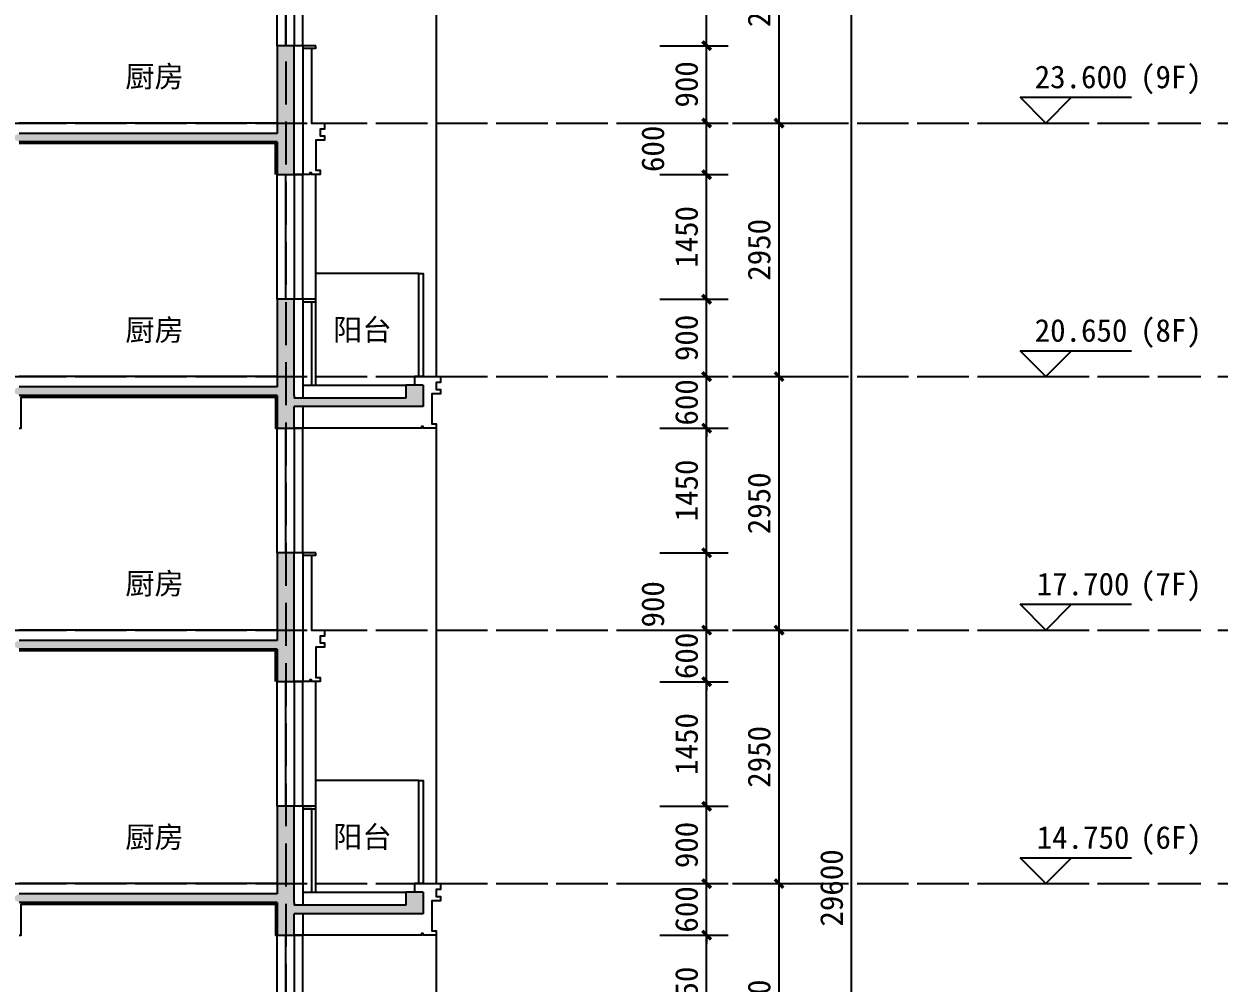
# Model space of a CAD drawing. Extents: x 646072 to 1012572, y -46617 to 16093.
# Drawn here: x 970542 to 984451, y -16359 to -5198 of the extents above; entities that cross this region are included whole.
import ezdxf
from ezdxf.enums import TextEntityAlignment as Align

# ---------------------------------------------------------------- set-up
doc = ezdxf.new("R2010")
doc.units = 0
doc.header["$LTSCALE"] = 1000
doc.header["$MEASUREMENT"] = 0
for name, pattern in [('3#楼-HZS$0$3#楼-HZS$0$__DASH', [0.35, 0.25, -0.1]), ('3#楼-HZS$0$DOTE', [2.42, 2, -0.2, 0.02, -0.2]), ('DASH', [0.35, 0.25, -0.1])]:
    doc.linetypes.add(name, pattern=pattern)
doc.layers.get('Defpoints').update_dxf_attribs({"color": 4, "linetype": 'DASH'})
for name, color, linetype in [('3#楼-HZS$0$3#楼-HZS$0$DIM_ELEV', 3, 'Continuous'), ('3#楼-HZS$0$3#楼-HZS$0$DOTE', 1, '3#楼-HZS$0$DOTE'), ('3#楼-HZS$0$3#楼-HZS$0$PUB_DIM', 3, 'Continuous'), ('3#楼-HZS$0$3#楼-HZS$0$PUB_HATCH', 8, 'Continuous'), ('3#楼-HZS$0$3#楼-HZS$0$PUB_TEXT', 7, 'Continuous'), ('3#楼-HZS$0$3#楼-HZS$0$SURFACE', 6, 'Continuous'), ('3#楼-HZS$0$3#楼-HZS$0$WALL', 9, 'Continuous'), ('3#楼-HZS$0$3#楼-HZS$0$WINDOW', 4, 'Continuous'), ('3#楼-HZS$0$3#楼-HZS$0$新块$0$FF-TEXT', 50, 'Continuous')]:
    doc.layers.add(name, color=color, linetype=linetype)
doc.styles.add('3#楼-HZS$0$3#楼-HZS$0$_TCH_DIM', font='')
doc.styles.add('3#楼-HZS$0$3#楼-HZS$0$_TCH_DIM_T3', font='')
doc.styles.add('3#楼-HZS$0$3#楼-HZS$0$新块$0$DIA', font='')
doc.styles.get('3#楼-HZS$0$3#楼-HZS$0$_TCH_DIM').set_extended_font_data('SimSun')
doc.styles.get('3#楼-HZS$0$3#楼-HZS$0$_TCH_DIM_T3').set_extended_font_data('SimSun')
doc.styles.get('3#楼-HZS$0$3#楼-HZS$0$新块$0$DIA').set_extended_font_data('SimSun')
doc.dimstyles.new('3#楼-HZS$0$3#楼-HZS$0$_TCH_ARCH&&100', dxfattribs={"dimtxt": 264.345992, "dimasz": 100, "dimexe": 250, "dimexo": 300, "dimgap": 100, "dimtad": 1, "dimdec": 0, "dimzin": 0, "dimdsep": 46, "dimtxsty": '3#楼-HZS$0$3#楼-HZS$0$_TCH_DIM_T3', "dimblk": '3#楼-HZS$0$3#楼-HZS$0$_ArchTick', "dimcen": 0.09, "dimclrt": 7, "dimazin": 2, "dimtfac": 1, "dimtdec": 0, "dimtix": 1, "dimtmove": 2, "dimatfit": 3, "dimfxl": 100, "dimtolj": 1, "dimtzin": 0, "dimarcsym": 0})

# ---------------------------------------------------------------- blocks, each defined once
blk = doc.blocks.new('3#楼-HZS$0$3#楼-HZS$0$$WINLIB2D$00000001')
at = {"color": 0}
for points in [[(-0.5, 0.5), (-0.5, -0.5)], [(-0.5, 0.5), (0.5, 0.5)], [(0.5, -0.5), (0.5, 0.5)], [(0.5, 0.1667), (-0.5, 0.1667)], [(0.5, -0.1667), (-0.5, -0.1667)], [(-0.5, -0.5), (0.5, -0.5)]]:
    blk.add_lwpolyline(points, dxfattribs=at)
blk = doc.blocks.new('3#楼-HZS$0$3#楼-HZS$0$_ArchTick')
at = {"color": 0, "linetype": 'ByBlock', "const_width": 0.4}
blk.add_lwpolyline([(-0.5, -0.5), (0.5, 0.5)], dxfattribs=at)
blk = doc.blocks.new('*D547')
at = {"layer": '3#楼-HZS$0$3#楼-HZS$0$PUB_DIM', "color": 0, "lineweight": -2, "transparency": 16777216}
for p, q in [((978787, -3402), (979580, -3402)), ((979330, -6352), (979330, -3402)), ((978787, -6352), (979580, -6352))]:
    blk.add_line(p, q, dxfattribs=at)
at = {"layer": 'Defpoints', "color": 0, "transparency": 16777216}
for p in [(978487, -3402), (979330, -3402), (978487, -6352)]:
    blk.add_point(p, dxfattribs=at)
at = {"layer": '3#楼-HZS$0$3#楼-HZS$0$PUB_DIM', "color": 0, "lineweight": -2, "transparency": 16777216, "xscale": 100, "yscale": 100, "zscale": 100}
for p, rotation in [((979330, -3402), 90), ((979330, -6352), 270)]:
    blk.add_blockref('3#楼-HZS$0$3#楼-HZS$0$_ArchTick', p, dxfattribs=dict(at, rotation=rotation))
at = {"layer": '3#楼-HZS$0$3#楼-HZS$0$PUB_DIM', "color": 7, "transparency": 16777216, "insert": (979098, -4877), "char_height": 264.3, "attachment_point": 5, "rotation": 90, "style": '3#楼-HZS$0$3#楼-HZS$0$_TCH_DIM_T3'}
blk.add_mtext('\\A1;2950', dxfattribs=at)
blk = doc.blocks.new('*D548')
at = {"layer": '3#楼-HZS$0$3#楼-HZS$0$PUB_DIM', "color": 0, "lineweight": -2, "transparency": 16777216}
for p, q in [((978787, -6352), (979580, -6352)), ((979330, -9302), (979330, -6352)), ((978787, -9302), (979580, -9302))]:
    blk.add_line(p, q, dxfattribs=at)
at = {"layer": 'Defpoints', "color": 0, "transparency": 16777216}
for p in [(978487, -6352), (979330, -6352), (978487, -9302)]:
    blk.add_point(p, dxfattribs=at)
at = {"layer": '3#楼-HZS$0$3#楼-HZS$0$PUB_DIM', "color": 0, "lineweight": -2, "transparency": 16777216, "xscale": 100, "yscale": 100, "zscale": 100}
for p, rotation in [((979330, -6352), 90), ((979330, -9302), 270)]:
    blk.add_blockref('3#楼-HZS$0$3#楼-HZS$0$_ArchTick', p, dxfattribs=dict(at, rotation=rotation))
at = {"layer": '3#楼-HZS$0$3#楼-HZS$0$PUB_DIM', "color": 7, "transparency": 16777216, "insert": (979098, -7827), "char_height": 264.3, "attachment_point": 5, "rotation": 90, "style": '3#楼-HZS$0$3#楼-HZS$0$_TCH_DIM_T3'}
blk.add_mtext('\\A1;2950', dxfattribs=at)
blk = doc.blocks.new('*D549')
at = {"layer": '3#楼-HZS$0$3#楼-HZS$0$PUB_DIM', "color": 0, "lineweight": -2, "transparency": 16777216}
for p, q in [((978787, -9302), (979580, -9302)), ((979330, -12252), (979330, -9302)), ((978787, -12252), (979580, -12252))]:
    blk.add_line(p, q, dxfattribs=at)
at = {"layer": 'Defpoints', "color": 0, "transparency": 16777216}
for p in [(978487, -9302), (979330, -9302), (978487, -12252)]:
    blk.add_point(p, dxfattribs=at)
at = {"layer": '3#楼-HZS$0$3#楼-HZS$0$PUB_DIM', "color": 0, "lineweight": -2, "transparency": 16777216, "xscale": 100, "yscale": 100, "zscale": 100}
for p, rotation in [((979330, -9302), 90), ((979330, -12252), 270)]:
    blk.add_blockref('3#楼-HZS$0$3#楼-HZS$0$_ArchTick', p, dxfattribs=dict(at, rotation=rotation))
at = {"layer": '3#楼-HZS$0$3#楼-HZS$0$PUB_DIM', "color": 7, "transparency": 16777216, "insert": (979098, -10777), "char_height": 264.3, "attachment_point": 5, "rotation": 90, "style": '3#楼-HZS$0$3#楼-HZS$0$_TCH_DIM_T3'}
blk.add_mtext('\\A1;2950', dxfattribs=at)
blk = doc.blocks.new('*D550')
at = {"layer": '3#楼-HZS$0$3#楼-HZS$0$PUB_DIM', "color": 0, "lineweight": -2, "transparency": 16777216}
for p, q in [((978787, -12252), (979580, -12252)), ((979330, -15202), (979330, -12252)), ((978787, -15202), (979580, -15202))]:
    blk.add_line(p, q, dxfattribs=at)
at = {"layer": 'Defpoints', "color": 0, "transparency": 16777216}
for p in [(978487, -12252), (979330, -12252), (978487, -15202)]:
    blk.add_point(p, dxfattribs=at)
at = {"layer": '3#楼-HZS$0$3#楼-HZS$0$PUB_DIM', "color": 0, "lineweight": -2, "transparency": 16777216, "xscale": 100, "yscale": 100, "zscale": 100}
for p, rotation in [((979330, -12252), 90), ((979330, -15202), 270)]:
    blk.add_blockref('3#楼-HZS$0$3#楼-HZS$0$_ArchTick', p, dxfattribs=dict(at, rotation=rotation))
at = {"layer": '3#楼-HZS$0$3#楼-HZS$0$PUB_DIM', "color": 7, "transparency": 16777216, "insert": (979098, -13727), "char_height": 264.3, "attachment_point": 5, "rotation": 90, "style": '3#楼-HZS$0$3#楼-HZS$0$_TCH_DIM_T3'}
blk.add_mtext('\\A1;2950', dxfattribs=at)
blk = doc.blocks.new('*D551')
at = {"layer": '3#楼-HZS$0$3#楼-HZS$0$PUB_DIM', "color": 0, "lineweight": -2, "transparency": 16777216}
for p, q in [((978787, -15202), (979580, -15202)), ((979330, -18152), (979330, -15202)), ((978787, -18152), (979580, -18152))]:
    blk.add_line(p, q, dxfattribs=at)
at = {"layer": 'Defpoints', "color": 0, "transparency": 16777216}
for p in [(978487, -15202), (979330, -15202), (978487, -18152)]:
    blk.add_point(p, dxfattribs=at)
at = {"layer": '3#楼-HZS$0$3#楼-HZS$0$PUB_DIM', "color": 0, "lineweight": -2, "transparency": 16777216, "xscale": 100, "yscale": 100, "zscale": 100}
for p, rotation in [((979330, -15202), 90), ((979330, -18152), 270)]:
    blk.add_blockref('3#楼-HZS$0$3#楼-HZS$0$_ArchTick', p, dxfattribs=dict(at, rotation=rotation))
at = {"layer": '3#楼-HZS$0$3#楼-HZS$0$PUB_DIM', "color": 7, "transparency": 16777216, "insert": (979098, -16677), "char_height": 264.3, "attachment_point": 5, "rotation": 90, "style": '3#楼-HZS$0$3#楼-HZS$0$_TCH_DIM_T3'}
blk.add_mtext('\\A1;2950', dxfattribs=at)
blk = doc.blocks.new('*D559')
at = {"layer": '3#楼-HZS$0$3#楼-HZS$0$PUB_DIM', "color": 0, "lineweight": -2, "transparency": 16777216}
for p, q in [((979630, -452), (980424, -452)), ((980174, -30052), (980174, -452)), ((979630, -30052), (980424, -30052))]:
    blk.add_line(p, q, dxfattribs=at)
at = {"layer": 'Defpoints', "color": 0, "transparency": 16777216}
for p in [(979330, -452), (980174, -452), (979330, -30052)]:
    blk.add_point(p, dxfattribs=at)
at = {"layer": '3#楼-HZS$0$3#楼-HZS$0$PUB_DIM', "color": 0, "lineweight": -2, "transparency": 16777216, "xscale": 100, "yscale": 100, "zscale": 100}
for p, rotation in [((980174, -452), 90), ((980174, -30052), 270)]:
    blk.add_blockref('3#楼-HZS$0$3#楼-HZS$0$_ArchTick', p, dxfattribs=dict(at, rotation=rotation))
at = {"layer": '3#楼-HZS$0$3#楼-HZS$0$PUB_DIM', "color": 7, "transparency": 16777216, "insert": (979942, -15252), "char_height": 264.3, "attachment_point": 5, "rotation": 90, "style": '3#楼-HZS$0$3#楼-HZS$0$_TCH_DIM_T3'}
blk.add_mtext('\\A1;29600', dxfattribs=at)
blk = doc.blocks.new('*D565')
at = {"layer": '3#楼-HZS$0$3#楼-HZS$0$PUB_DIM', "color": 0, "lineweight": -2, "transparency": 16777216}
for p, q in [((977943, -4002), (978737, -4002)), ((978487, -5452), (978487, -4002)), ((977943, -5452), (978737, -5452))]:
    blk.add_line(p, q, dxfattribs=at)
at = {"layer": 'Defpoints', "color": 0, "transparency": 16777216}
for p in [(977643, -4002), (978487, -4002), (977643, -5452)]:
    blk.add_point(p, dxfattribs=at)
at = {"layer": '3#楼-HZS$0$3#楼-HZS$0$PUB_DIM', "color": 0, "lineweight": -2, "transparency": 16777216, "xscale": 100, "yscale": 100, "zscale": 100}
for p, rotation in [((978487, -4002), 90), ((978487, -5452), 270)]:
    blk.add_blockref('3#楼-HZS$0$3#楼-HZS$0$_ArchTick', p, dxfattribs=dict(at, rotation=rotation))
at = {"layer": '3#楼-HZS$0$3#楼-HZS$0$PUB_DIM', "color": 7, "transparency": 16777216, "insert": (978254, -4727), "char_height": 264.3, "attachment_point": 5, "rotation": 90, "style": '3#楼-HZS$0$3#楼-HZS$0$_TCH_DIM_T3'}
blk.add_mtext('\\A1;1450', dxfattribs=at)
blk = doc.blocks.new('*D566')
at = {"layer": '3#楼-HZS$0$3#楼-HZS$0$PUB_DIM', "color": 0, "lineweight": -2, "transparency": 16777216}
for p, q in [((977943, -5452), (978737, -5452)), ((978487, -6352), (978487, -5452)), ((977943, -6352), (978737, -6352))]:
    blk.add_line(p, q, dxfattribs=at)
at = {"layer": 'Defpoints', "color": 0, "transparency": 16777216}
for p in [(977643, -5452), (978487, -5452), (977643, -6352)]:
    blk.add_point(p, dxfattribs=at)
at = {"layer": '3#楼-HZS$0$3#楼-HZS$0$PUB_DIM', "color": 0, "lineweight": -2, "transparency": 16777216, "xscale": 100, "yscale": 100, "zscale": 100}
for p, rotation in [((978487, -5452), 90), ((978487, -6352), 270)]:
    blk.add_blockref('3#楼-HZS$0$3#楼-HZS$0$_ArchTick', p, dxfattribs=dict(at, rotation=rotation))
at = {"layer": '3#楼-HZS$0$3#楼-HZS$0$PUB_DIM', "color": 7, "transparency": 16777216, "insert": (978254, -5902), "char_height": 264.3, "attachment_point": 5, "rotation": 90, "style": '3#楼-HZS$0$3#楼-HZS$0$_TCH_DIM_T3'}
blk.add_mtext('\\A1;900', dxfattribs=at)
blk = doc.blocks.new('*D576')
at = {"layer": '3#楼-HZS$0$3#楼-HZS$0$PUB_DIM', "color": 0, "lineweight": -2, "transparency": 16777216}
for p, q in [((977943, -6352), (978737, -6352)), ((978487, -6952), (978487, -6352)), ((977943, -6952), (978737, -6952))]:
    blk.add_line(p, q, dxfattribs=at)
at = {"layer": 'Defpoints', "color": 0, "transparency": 16777216}
for p in [(977643, -6352), (978487, -6352), (977643, -6952)]:
    blk.add_point(p, dxfattribs=at)
at = {"layer": '3#楼-HZS$0$3#楼-HZS$0$PUB_DIM', "color": 0, "lineweight": -2, "transparency": 16777216, "xscale": 100, "yscale": 100, "zscale": 100}
for p, rotation in [((978487, -6352), 90), ((978487, -6952), 270)]:
    blk.add_blockref('3#楼-HZS$0$3#楼-HZS$0$_ArchTick', p, dxfattribs=dict(at, rotation=rotation))
at = {"layer": '3#楼-HZS$0$3#楼-HZS$0$PUB_DIM', "color": 7, "transparency": 16777216, "insert": (977862, -6652), "char_height": 264.3, "attachment_point": 5, "rotation": 90, "style": '3#楼-HZS$0$3#楼-HZS$0$_TCH_DIM_T3'}
blk.add_mtext('\\A1;600', dxfattribs=at)
blk = doc.blocks.new('*D577')
at = {"layer": '3#楼-HZS$0$3#楼-HZS$0$PUB_DIM', "color": 0, "lineweight": -2, "transparency": 16777216}
for p, q in [((977943, -6952), (978737, -6952)), ((978487, -8402), (978487, -6952)), ((977943, -8402), (978737, -8402))]:
    blk.add_line(p, q, dxfattribs=at)
at = {"layer": 'Defpoints', "color": 0, "transparency": 16777216}
for p in [(977643, -6952), (978487, -6952), (977643, -8402)]:
    blk.add_point(p, dxfattribs=at)
at = {"layer": '3#楼-HZS$0$3#楼-HZS$0$PUB_DIM', "color": 0, "lineweight": -2, "transparency": 16777216, "xscale": 100, "yscale": 100, "zscale": 100}
for p, rotation in [((978487, -6952), 90), ((978487, -8402), 270)]:
    blk.add_blockref('3#楼-HZS$0$3#楼-HZS$0$_ArchTick', p, dxfattribs=dict(at, rotation=rotation))
at = {"layer": '3#楼-HZS$0$3#楼-HZS$0$PUB_DIM', "color": 7, "transparency": 16777216, "insert": (978254, -7677), "char_height": 264.3, "attachment_point": 5, "rotation": 90, "style": '3#楼-HZS$0$3#楼-HZS$0$_TCH_DIM_T3'}
blk.add_mtext('\\A1;1450', dxfattribs=at)
blk = doc.blocks.new('*D578')
at = {"layer": '3#楼-HZS$0$3#楼-HZS$0$PUB_DIM', "color": 0, "lineweight": -2, "transparency": 16777216}
for p, q in [((977943, -8402), (978737, -8402)), ((978487, -9302), (978487, -8402)), ((977943, -9302), (978737, -9302))]:
    blk.add_line(p, q, dxfattribs=at)
at = {"layer": 'Defpoints', "color": 0, "transparency": 16777216}
for p in [(977643, -8402), (978487, -8402), (977643, -9302)]:
    blk.add_point(p, dxfattribs=at)
at = {"layer": '3#楼-HZS$0$3#楼-HZS$0$PUB_DIM', "color": 0, "lineweight": -2, "transparency": 16777216, "xscale": 100, "yscale": 100, "zscale": 100}
for p, rotation in [((978487, -8402), 90), ((978487, -9302), 270)]:
    blk.add_blockref('3#楼-HZS$0$3#楼-HZS$0$_ArchTick', p, dxfattribs=dict(at, rotation=rotation))
at = {"layer": '3#楼-HZS$0$3#楼-HZS$0$PUB_DIM', "color": 7, "transparency": 16777216, "insert": (978254, -8852), "char_height": 264.3, "attachment_point": 5, "rotation": 90, "style": '3#楼-HZS$0$3#楼-HZS$0$_TCH_DIM_T3'}
blk.add_mtext('\\A1;900', dxfattribs=at)
blk = doc.blocks.new('*D579')
at = {"layer": '3#楼-HZS$0$3#楼-HZS$0$PUB_DIM', "color": 0, "lineweight": -2, "transparency": 16777216}
for p, q in [((977943, -9302), (978737, -9302)), ((978487, -9302), (978487, -9202)), ((978487, -9902), (978487, -9302)), ((977943, -9902), (978737, -9902)), ((978487, -9902), (978487, -10002))]:
    blk.add_line(p, q, dxfattribs=at)
at = {"layer": 'Defpoints', "color": 0, "transparency": 16777216}
for p in [(977643, -9302), (978487, -9302), (977643, -9902)]:
    blk.add_point(p, dxfattribs=at)
at = {"layer": '3#楼-HZS$0$3#楼-HZS$0$PUB_DIM', "color": 0, "lineweight": -2, "transparency": 16777216, "xscale": 100, "yscale": 100, "zscale": 100}
for p, rotation in [((978487, -9302), 270), ((978487, -9902), 90)]:
    blk.add_blockref('3#楼-HZS$0$3#楼-HZS$0$_ArchTick', p, dxfattribs=dict(at, rotation=rotation))
at = {"layer": '3#楼-HZS$0$3#楼-HZS$0$PUB_DIM', "color": 7, "transparency": 16777216, "insert": (978254, -9602), "char_height": 264.3, "attachment_point": 5, "rotation": 90, "style": '3#楼-HZS$0$3#楼-HZS$0$_TCH_DIM_T3'}
blk.add_mtext('\\A1;600', dxfattribs=at)
blk = doc.blocks.new('*D580')
at = {"layer": '3#楼-HZS$0$3#楼-HZS$0$PUB_DIM', "color": 0, "lineweight": -2, "transparency": 16777216}
for p, q in [((977943, -9902), (978737, -9902)), ((978487, -11352), (978487, -9902)), ((977943, -11352), (978737, -11352))]:
    blk.add_line(p, q, dxfattribs=at)
at = {"layer": 'Defpoints', "color": 0, "transparency": 16777216}
for p in [(977643, -9902), (978487, -9902), (977643, -11352)]:
    blk.add_point(p, dxfattribs=at)
at = {"layer": '3#楼-HZS$0$3#楼-HZS$0$PUB_DIM', "color": 0, "lineweight": -2, "transparency": 16777216, "xscale": 100, "yscale": 100, "zscale": 100}
for p, rotation in [((978487, -9902), 90), ((978487, -11352), 270)]:
    blk.add_blockref('3#楼-HZS$0$3#楼-HZS$0$_ArchTick', p, dxfattribs=dict(at, rotation=rotation))
at = {"layer": '3#楼-HZS$0$3#楼-HZS$0$PUB_DIM', "color": 7, "transparency": 16777216, "insert": (978254, -10627), "char_height": 264.3, "attachment_point": 5, "rotation": 90, "style": '3#楼-HZS$0$3#楼-HZS$0$_TCH_DIM_T3'}
blk.add_mtext('\\A1;1450', dxfattribs=at)
blk = doc.blocks.new('*D581')
at = {"layer": '3#楼-HZS$0$3#楼-HZS$0$PUB_DIM', "color": 0, "lineweight": -2, "transparency": 16777216}
for p, q in [((977943, -11352), (978737, -11352)), ((978487, -12252), (978487, -11352)), ((977943, -12252), (978737, -12252))]:
    blk.add_line(p, q, dxfattribs=at)
at = {"layer": 'Defpoints', "color": 0, "transparency": 16777216}
for p in [(977643, -11352), (978487, -11352), (977643, -12252)]:
    blk.add_point(p, dxfattribs=at)
at = {"layer": '3#楼-HZS$0$3#楼-HZS$0$PUB_DIM', "color": 0, "lineweight": -2, "transparency": 16777216, "xscale": 100, "yscale": 100, "zscale": 100}
for p, rotation in [((978487, -11352), 90), ((978487, -12252), 270)]:
    blk.add_blockref('3#楼-HZS$0$3#楼-HZS$0$_ArchTick', p, dxfattribs=dict(at, rotation=rotation))
at = {"layer": '3#楼-HZS$0$3#楼-HZS$0$PUB_DIM', "color": 7, "transparency": 16777216, "insert": (977862, -11952), "char_height": 264.3, "attachment_point": 5, "rotation": 90, "style": '3#楼-HZS$0$3#楼-HZS$0$_TCH_DIM_T3'}
blk.add_mtext('\\A1;900', dxfattribs=at)
blk = doc.blocks.new('*D582')
at = {"layer": '3#楼-HZS$0$3#楼-HZS$0$PUB_DIM', "color": 0, "lineweight": -2, "transparency": 16777216}
for p, q in [((978487, -12252), (978487, -12152)), ((977943, -12252), (978737, -12252)), ((978487, -12852), (978487, -12252)), ((977943, -12852), (978737, -12852)), ((978487, -12852), (978487, -12952))]:
    blk.add_line(p, q, dxfattribs=at)
at = {"layer": 'Defpoints', "color": 0, "transparency": 16777216}
for p in [(977643, -12252), (978487, -12252), (977643, -12852)]:
    blk.add_point(p, dxfattribs=at)
at = {"layer": '3#楼-HZS$0$3#楼-HZS$0$PUB_DIM', "color": 0, "lineweight": -2, "transparency": 16777216, "xscale": 100, "yscale": 100, "zscale": 100}
for p, rotation in [((978487, -12252), 270), ((978487, -12852), 90)]:
    blk.add_blockref('3#楼-HZS$0$3#楼-HZS$0$_ArchTick', p, dxfattribs=dict(at, rotation=rotation))
at = {"layer": '3#楼-HZS$0$3#楼-HZS$0$PUB_DIM', "color": 7, "transparency": 16777216, "insert": (978254, -12552), "char_height": 264.3, "attachment_point": 5, "rotation": 90, "style": '3#楼-HZS$0$3#楼-HZS$0$_TCH_DIM_T3'}
blk.add_mtext('\\A1;600', dxfattribs=at)
blk = doc.blocks.new('*D583')
at = {"layer": '3#楼-HZS$0$3#楼-HZS$0$PUB_DIM', "color": 0, "lineweight": -2, "transparency": 16777216}
for p, q in [((977943, -12852), (978737, -12852)), ((978487, -14302), (978487, -12852)), ((977943, -14302), (978737, -14302))]:
    blk.add_line(p, q, dxfattribs=at)
at = {"layer": 'Defpoints', "color": 0, "transparency": 16777216}
for p in [(977643, -12852), (978487, -12852), (977643, -14302)]:
    blk.add_point(p, dxfattribs=at)
at = {"layer": '3#楼-HZS$0$3#楼-HZS$0$PUB_DIM', "color": 0, "lineweight": -2, "transparency": 16777216, "xscale": 100, "yscale": 100, "zscale": 100}
for p, rotation in [((978487, -12852), 90), ((978487, -14302), 270)]:
    blk.add_blockref('3#楼-HZS$0$3#楼-HZS$0$_ArchTick', p, dxfattribs=dict(at, rotation=rotation))
at = {"layer": '3#楼-HZS$0$3#楼-HZS$0$PUB_DIM', "color": 7, "transparency": 16777216, "insert": (978254, -13577), "char_height": 264.3, "attachment_point": 5, "rotation": 90, "style": '3#楼-HZS$0$3#楼-HZS$0$_TCH_DIM_T3'}
blk.add_mtext('\\A1;1450', dxfattribs=at)
blk = doc.blocks.new('*D584')
at = {"layer": '3#楼-HZS$0$3#楼-HZS$0$PUB_DIM', "color": 0, "lineweight": -2, "transparency": 16777216}
for p, q in [((977943, -14302), (978737, -14302)), ((978487, -15202), (978487, -14302)), ((977943, -15202), (978737, -15202))]:
    blk.add_line(p, q, dxfattribs=at)
at = {"layer": 'Defpoints', "color": 0, "transparency": 16777216}
for p in [(977643, -14302), (978487, -14302), (977643, -15202)]:
    blk.add_point(p, dxfattribs=at)
at = {"layer": '3#楼-HZS$0$3#楼-HZS$0$PUB_DIM', "color": 0, "lineweight": -2, "transparency": 16777216, "xscale": 100, "yscale": 100, "zscale": 100}
for p, rotation in [((978487, -14302), 90), ((978487, -15202), 270)]:
    blk.add_blockref('3#楼-HZS$0$3#楼-HZS$0$_ArchTick', p, dxfattribs=dict(at, rotation=rotation))
at = {"layer": '3#楼-HZS$0$3#楼-HZS$0$PUB_DIM', "color": 7, "transparency": 16777216, "insert": (978254, -14752), "char_height": 264.3, "attachment_point": 5, "rotation": 90, "style": '3#楼-HZS$0$3#楼-HZS$0$_TCH_DIM_T3'}
blk.add_mtext('\\A1;900', dxfattribs=at)
blk = doc.blocks.new('*D567')
at = {"layer": '3#楼-HZS$0$3#楼-HZS$0$PUB_DIM', "color": 0, "lineweight": -2, "transparency": 16777216}
for p, q in [((978487, -15202), (978487, -15102)), ((977943, -15202), (978737, -15202)), ((978487, -15802), (978487, -15202)), ((977943, -15802), (978737, -15802)), ((978487, -15802), (978487, -15902))]:
    blk.add_line(p, q, dxfattribs=at)
at = {"layer": 'Defpoints', "color": 0, "transparency": 16777216}
for p in [(977643, -15202), (978487, -15202), (977643, -15802)]:
    blk.add_point(p, dxfattribs=at)
at = {"layer": '3#楼-HZS$0$3#楼-HZS$0$PUB_DIM', "color": 0, "lineweight": -2, "transparency": 16777216, "xscale": 100, "yscale": 100, "zscale": 100}
for p, rotation in [((978487, -15202), 270), ((978487, -15802), 90)]:
    blk.add_blockref('3#楼-HZS$0$3#楼-HZS$0$_ArchTick', p, dxfattribs=dict(at, rotation=rotation))
at = {"layer": '3#楼-HZS$0$3#楼-HZS$0$PUB_DIM', "color": 7, "transparency": 16777216, "insert": (978254, -15502), "char_height": 264.3, "attachment_point": 5, "rotation": 90, "style": '3#楼-HZS$0$3#楼-HZS$0$_TCH_DIM_T3'}
blk.add_mtext('\\A1;600', dxfattribs=at)
blk = doc.blocks.new('*D568')
at = {"layer": '3#楼-HZS$0$3#楼-HZS$0$PUB_DIM', "color": 0, "lineweight": -2, "transparency": 16777216}
for p, q in [((977943, -15802), (978737, -15802)), ((978487, -17252), (978487, -15802)), ((977943, -17252), (978737, -17252))]:
    blk.add_line(p, q, dxfattribs=at)
at = {"layer": 'Defpoints', "color": 0, "transparency": 16777216}
for p in [(977643, -15802), (978487, -15802), (977643, -17252)]:
    blk.add_point(p, dxfattribs=at)
at = {"layer": '3#楼-HZS$0$3#楼-HZS$0$PUB_DIM', "color": 0, "lineweight": -2, "transparency": 16777216, "xscale": 100, "yscale": 100, "zscale": 100}
for p, rotation in [((978487, -15802), 90), ((978487, -17252), 270)]:
    blk.add_blockref('3#楼-HZS$0$3#楼-HZS$0$_ArchTick', p, dxfattribs=dict(at, rotation=rotation))
at = {"layer": '3#楼-HZS$0$3#楼-HZS$0$PUB_DIM', "color": 7, "transparency": 16777216, "insert": (978254, -16527), "char_height": 264.3, "attachment_point": 5, "rotation": 90, "style": '3#楼-HZS$0$3#楼-HZS$0$_TCH_DIM_T3'}
blk.add_mtext('\\A1;1450', dxfattribs=at)

msp = doc.modelspace()

# ---------------------------------------------------------------- hatches: boundary and pattern name
at = {"layer": '3#楼-HZS$0$3#楼-HZS$0$PUB_HATCH'}
for points in [[(973687.9, -6471.8), (973687.9, -5451.8), (973487.9, -5451.8), (973487.9, -6471.8), (973554.6, -6505.1)], [(973554.6, -6505.1), (973487.9, -6471.8), (970487.9, -6471.8), (970387.9, -6521.8), (970487.9, -6571.8), (973487.9, -6571.8)], [(973487.9, -6571.8), (973487.9, -6951.8), (973687.9, -6951.8), (973687.9, -6471.8), (973554.6, -6505.1)], [(973687.9, -9521.8), (973687.9, -8401.8), (973487.9, -8401.8), (973487.9, -9421.8), (973554.6, -9488.5)], [(973554.6, -9488.5), (973487.9, -9421.8), (970487.9, -9421.8), (970387.9, -9471.8), (970487.9, -9521.8), (973487.9, -9521.8)], [(974987.9, -9401.8), (974987.9, -9551.8), (975187.9, -9651.8), (975187.9, -9401.8)], [(973554.6, -9488.5), (973487.9, -9521.8), (973487.9, -9551.8), (973621.3, -9585.1), (973687.9, -9551.8), (973687.9, -9521.8)], [(973487.9, -9551.8), (973487.9, -9901.8), (973687.9, -9901.8), (973687.9, -9651.8), (973621.3, -9585.1)], [(975187.9, -9651.8), (974987.9, -9551.8), (973687.9, -9551.8), (973621.3, -9585.1), (973687.9, -9651.8)], [(973687.9, -12371.8), (973687.9, -11351.8), (973487.9, -11351.8), (973487.9, -12371.8), (973554.6, -12405.1)], [(973554.6, -12405.1), (973487.9, -12371.8), (970487.9, -12371.8), (970387.9, -12421.8), (970487.9, -12471.8), (973487.9, -12471.8)], [(973487.9, -12471.8), (973487.9, -12851.8), (973687.9, -12851.8), (973687.9, -12371.8), (973554.6, -12405.1)], [(973687.9, -15421.8), (973687.9, -14301.8), (973487.9, -14301.8), (973487.9, -15321.8), (973554.6, -15388.5)], [(973554.6, -15388.5), (973487.9, -15321.8), (970487.9, -15321.8), (970387.9, -15371.8), (970487.9, -15421.8), (973487.9, -15421.8)], [(973554.6, -15388.5), (973487.9, -15421.8), (973487.9, -15451.8), (973621.3, -15485.1), (973687.9, -15451.8), (973687.9, -15421.8)], [(974987.9, -15301.8), (974987.9, -15451.8), (975187.9, -15551.8), (975187.9, -15301.8)], [(973487.9, -15451.8), (973487.9, -15801.8), (973687.9, -15801.8), (973687.9, -15551.8), (973621.3, -15485.1)], [(975187.9, -15551.8), (974987.9, -15451.8), (973687.9, -15451.8), (973621.3, -15485.1), (973687.9, -15551.8)]]:
    msp.add_hatch(color=256, dxfattribs=at).paths.add_polyline_path(points)

# ---------------------------------------------------------------- linework, layer by layer
at = {"color": 251}
for points in [[(975337.9, -4001.8), (975337.9, -9301.8)], [(975337.9, -9901.8), (975337.9, -15201.8)], [(975337.9, -15801.8), (975337.9, -21101.8)]]:
    msp.add_lwpolyline(points, dxfattribs=at)
at = {"color": 2}
for points in [[(973937.9, -5451.8), (973787.9, -5451.8), (973787.9, -5481.8), (973937.9, -5481.8), (973937.9, -5451.8)], [(973887.9, -5481.8), (973887.9, -6351.8), (974037.9, -6351.8), (974037.9, -6421.8), (973987.9, -6421.8), (973987.9, -6501.8), (974037.9, -6501.8), (974037.9, -6551.8), (973937.9, -6551.8), (973937.9, -6901.8), (973987.9, -6901.8), (973987.9, -6951.8), (973887.9, -6951.8), (973887.9, -6931.8), (973867.9, -6931.8), (973867.9, -6951.8), (973787.9, -6951.8)], [(973937.9, -8401.8), (973787.9, -8401.8), (973787.9, -8431.8), (973937.9, -8431.8), (973937.9, -8401.8)], [(973887.9, -8431.8), (973887.9, -9401.8)], [(975187.9, -9301.8), (975387.9, -9301.8), (975387.9, -9371.8), (975337.9, -9371.8), (975337.9, -9451.8), (975387.9, -9451.8), (975387.9, -9501.8), (975287.9, -9501.8), (975287.9, -9851.8), (975337.9, -9851.8), (975337.9, -9901.8), (975187.9, -9901.8), (975187.9, -9881.8), (975167.9, -9881.8), (975167.9, -9901.8), (973787.9, -9901.8)], [(975187.9, -9301.8), (975087.9, -9301.8), (975087.9, -9401.8)], [(973937.9, -11351.8), (973787.9, -11351.8), (973787.9, -11381.8), (973937.9, -11381.8), (973937.9, -11351.8)], [(973887.9, -11381.8), (973887.9, -12251.8), (974037.9, -12251.8), (974037.9, -12321.8), (973987.9, -12321.8), (973987.9, -12401.8), (974037.9, -12401.8), (974037.9, -12451.8), (973937.9, -12451.8), (973937.9, -12801.8), (973987.9, -12801.8), (973987.9, -12851.8), (973887.9, -12851.8), (973887.9, -12831.8), (973867.9, -12831.8), (973867.9, -12851.8), (973787.9, -12851.8)], [(973787.9, -14301.8), (973887.9, -14301.8)], [(973937.9, -14301.8), (973787.9, -14301.8), (973787.9, -14331.8), (973937.9, -14331.8), (973937.9, -14301.8)], [(973887.9, -14331.8), (973887.9, -15301.8)], [(975187.9, -15201.8), (975387.9, -15201.8), (975387.9, -15271.8), (975337.9, -15271.8), (975337.9, -15351.8), (975387.9, -15351.8), (975387.9, -15401.8), (975287.9, -15401.8), (975287.9, -15751.8), (975337.9, -15751.8), (975337.9, -15801.8), (975187.9, -15801.8), (975187.9, -15781.8), (975167.9, -15781.8), (975167.9, -15801.8), (973787.9, -15801.8)], [(975187.9, -15201.8), (975087.9, -15201.8), (975087.9, -15301.8)]]:
    msp.add_lwpolyline(points, dxfattribs=at)
at = {"color": 8}
for points in [[(973937.9, -9401.8), (973937.9, -6951.8)], [(973937.9, -15301.8), (973937.9, -12851.8)]]:
    msp.add_lwpolyline(points, dxfattribs=at)
at = {"layer": '3#楼-HZS$0$3#楼-HZS$0$DIM_ELEV'}
for p, q in [((982434.2, -6351.8), (982134.2, -6051.8)), ((982134.2, -6051.8), (983430.2, -6051.8)), ((982434.2, -6351.8), (982734.2, -6051.8)), ((981734.2, -6351.8), (982734.2, -6351.8)), ((982434.2, -9301.8), (982134.2, -9001.8)), ((982134.2, -9001.8), (983430.2, -9001.8)), ((982434.2, -9301.8), (982734.2, -9001.8)), ((981734.2, -9301.8), (982734.2, -9301.8)), ((982434.2, -12251.8), (982134.2, -11951.8)), ((982134.2, -11951.8), (983430.2, -11951.8)), ((982434.2, -12251.8), (982734.2, -11951.8)), ((981734.2, -12251.8), (982734.2, -12251.8)), ((982434.2, -15201.8), (982134.2, -14901.8)), ((982134.2, -14901.8), (983430.2, -14901.8)), ((982434.2, -15201.8), (982734.2, -14901.8)), ((981734.2, -15201.8), (982734.2, -15201.8))]:
    msp.add_line(p, q, dxfattribs=at)
at = {"layer": '3#楼-HZS$0$3#楼-HZS$0$DOTE', "linetype": '3#楼-HZS$0$3#楼-HZS$0$__DASH', "ltscale": 2}
for p, q in [((973588, -2135.1), (973588, -37248.6)), ((952237.2, -6351.8), (984722.8, -6351.8)), ((953037.2, -6351.8), (983922.8, -6351.8)), ((952237.2, -9301.8), (984722.8, -9301.8)), ((953037.2, -9301.8), (983922.8, -9301.8)), ((952237.2, -12251.8), (984722.8, -12251.8)), ((953037.2, -12251.8), (983922.8, -12251.8)), ((952237.2, -15201.8), (984722.8, -15201.8)), ((953037.2, -15201.8), (983922.8, -15201.8))]:
    msp.add_line(p, q, dxfattribs=at)
at = {"layer": '3#楼-HZS$0$3#楼-HZS$0$SURFACE'}
for p, q in [((973787.9, -5451.8), (973687.9, -5451.8)), ((973787.9, -5451.8), (973787.9, -6471.8)), ((973487.9, -6351.8), (970487.9, -6351.8)), ((973787.9, -6471.8), (973787.9, -6951.8)), ((973787.9, -6951.8), (973687.9, -6951.8)), ((973787.9, -8401.8), (973687.9, -8401.8)), ((973787.9, -8401.8), (973787.9, -9521.8)), ((973487.9, -9301.8), (970487.9, -9301.8)), ((973787.9, -9521.8), (973787.9, -9551.8)), ((973787.9, -9651.8), (973787.9, -9901.8)), ((973787.9, -9901.8), (973687.9, -9901.8)), ((973787.9, -11351.8), (973687.9, -11351.8)), ((973787.9, -11351.8), (973787.9, -12371.8)), ((973487.9, -12251.8), (970487.9, -12251.8)), ((973787.9, -12371.8), (973787.9, -12851.8)), ((973787.9, -12851.8), (973687.9, -12851.8)), ((973787.9, -14301.8), (973687.9, -14301.8)), ((973787.9, -14301.8), (973787.9, -15421.8)), ((973487.9, -15201.8), (970487.9, -15201.8)), ((973787.9, -15421.8), (973787.9, -15451.8)), ((973787.9, -15551.8), (973787.9, -15801.8)), ((973787.9, -15801.8), (973687.9, -15801.8))]:
    msp.add_line(p, q, dxfattribs=at)
for points in [[(973467.9, -6951.8), (973467.9, -6591.8), (970487.9, -6591.8)], [(973787.9, -9401.8), (974987.9, -9401.8)], [(970487.9, -9901.8), (970507.9, -9901.8), (970507.9, -9541.8), (973467.9, -9541.8), (973467.9, -9901.8), (973487.9, -9901.8)], [(973467.9, -12851.8), (973467.9, -12491.8), (970487.9, -12491.8)], [(973787.9, -15301.8), (974987.9, -15301.8)], [(970487.9, -15801.8), (970507.9, -15801.8), (970507.9, -15441.8), (973467.9, -15441.8), (973467.9, -15801.8), (973487.9, -15801.8)]]:
    msp.add_lwpolyline(points, dxfattribs=at)
at = {"layer": '3#楼-HZS$0$3#楼-HZS$0$WALL'}
for p, q in [((973687.9, -5451.8), (973487.9, -5451.8)), ((973487.9, -5451.8), (973487.9, -6471.8)), ((973687.9, -6471.8), (973687.9, -5451.8)), ((973487.9, -6471.8), (970487.9, -6471.8)), ((973687.9, -6951.8), (973687.9, -6471.8)), ((973487.9, -6571.8), (970487.9, -6571.8)), ((973487.9, -6571.8), (973487.9, -6951.8)), ((973487.9, -6951.8), (973687.9, -6951.8)), ((973687.9, -8401.8), (973487.9, -8401.8)), ((973487.9, -8401.8), (973487.9, -9421.8)), ((973687.9, -9521.8), (973687.9, -8401.8)), ((973487.9, -9421.8), (970487.9, -9421.8)), ((974987.9, -9401.8), (974987.9, -9551.8)), ((975187.9, -9401.8), (974987.9, -9401.8)), ((975187.9, -9401.8), (975187.9, -9651.8)), ((973487.9, -9521.8), (970487.9, -9521.8)), ((973487.9, -9521.8), (973487.9, -9551.8)), ((973487.9, -9551.8), (973487.9, -9901.8)), ((973687.9, -9521.8), (973687.9, -9551.8)), ((974987.9, -9551.8), (973687.9, -9551.8)), ((975187.9, -9651.8), (973687.9, -9651.8)), ((973687.9, -9901.8), (973687.9, -9651.8)), ((973487.9, -9901.8), (973687.9, -9901.8)), ((973687.9, -11351.8), (973487.9, -11351.8)), ((973487.9, -11351.8), (973487.9, -12371.8)), ((973687.9, -12371.8), (973687.9, -11351.8)), ((973487.9, -12371.8), (970487.9, -12371.8)), ((973687.9, -12851.8), (973687.9, -12371.8)), ((973487.9, -12471.8), (970487.9, -12471.8)), ((973487.9, -12471.8), (973487.9, -12851.8)), ((973487.9, -12851.8), (973687.9, -12851.8)), ((973687.9, -14301.8), (973487.9, -14301.8)), ((973487.9, -14301.8), (973487.9, -15321.8)), ((973687.9, -15421.8), (973687.9, -14301.8)), ((973487.9, -15321.8), (970487.9, -15321.8)), ((973487.9, -15421.8), (970487.9, -15421.8)), ((973487.9, -15421.8), (973487.9, -15451.8)), ((973687.9, -15421.8), (973687.9, -15451.8)), ((974987.9, -15301.8), (974987.9, -15451.8)), ((975187.9, -15301.8), (974987.9, -15301.8)), ((975187.9, -15301.8), (975187.9, -15551.8)), ((973487.9, -15451.8), (973487.9, -15801.8)), ((974987.9, -15451.8), (973687.9, -15451.8)), ((975187.9, -15551.8), (973687.9, -15551.8)), ((973687.9, -15801.8), (973687.9, -15551.8)), ((973487.9, -15801.8), (973687.9, -15801.8))]:
    msp.add_line(p, q, dxfattribs=at)
at = {"layer": '3#楼-HZS$0$3#楼-HZS$0$WINDOW'}
for points in [[(975137.9, -8101.8), (973937.9, -8101.8)], [(975137.9, -14001.8), (973937.9, -14001.8)]]:
    msp.add_lwpolyline(points, dxfattribs=at)
for points in [[(975137.9, -9301.8), (975137.9, -8101.8), (975187.9, -8101.8), (975187.9, -9301.8)], [(975137.9, -15201.8), (975137.9, -14001.8), (975187.9, -14001.8), (975187.9, -15201.8)]]:
    msp.add_lwpolyline(points, close=True, dxfattribs=at)

# ---------------------------------------------------------------- block references
at = {"layer": '3#楼-HZS$0$3#楼-HZS$0$WINDOW', "xscale": -1450.000000059605, "yscale": 300, "zscale": 300}
for p, rotation in [((973637.9, -4726.8), 270), ((973637.9, -7676.8), 270.0000000011197), ((973637.9, -10626.8), 270), ((973637.9, -13576.8), 270.0000000011197), ((973637.9, -16526.8), 270)]:
    msp.add_blockref('3#楼-HZS$0$3#楼-HZS$0$$WINLIB2D$00000001', p, dxfattribs=dict(at, rotation=rotation))

# ---------------------------------------------------------------- texts
at = {"layer": '3#楼-HZS$0$3#楼-HZS$0$PUB_TEXT', "color": 7, "style": '3#楼-HZS$0$3#楼-HZS$0$_TCH_DIM'}
for s, p in [('23.600', (982304.5, -5946.8)), ('(9F)', (983530.2, -5946.8)), ('(8F)', (983530.2, -8896.8)), ('20.650', (982304.5, -8896.8)), ('17.700', (982328.1, -11846.8)), ('(7F)', (983530.2, -11846.8)), ('14.750', (982328.1, -14796.8)), ('(6F)', (983530.2, -14796.8))]:
    msp.add_text(s, height=264.35, dxfattribs=at).set_placement(p)
at = {"layer": '3#楼-HZS$0$3#楼-HZS$0$新块$0$FF-TEXT', "style": '3#楼-HZS$0$3#楼-HZS$0$新块$0$DIA'}
for s, p in [('厨房', (972061.8, -5804.9)), ('厨房', (972061.8, -8754.9)), ('阳台', (974480, -8751.8)), ('厨房', (972061.8, -11704.9)), ('厨房', (972061.8, -14654.9)), ('阳台', (974480, -14651.8))]:
    msp.add_text(s, height=250, rotation=359.91517, dxfattribs=at).set_placement(p, align=Align.MIDDLE)

# ---------------------------------------------------------------- dimensions: what is measured, and where the dimension line sits
at = {"layer": '3#楼-HZS$0$3#楼-HZS$0$PUB_DIM'}
for p1, p2, picture, middle in [((979330.2, -30051.8), (979330.2, -451.8), '*D559', (979941.7, -15251.8)), ((978486.5, -6351.8), (978486.5, -3401.8), '*D547', (979098, -4876.8)), ((977642.8, -5451.8), (977642.8, -4001.8), '*D565', (978254.3, -4726.8)), ((977642.8, -6351.8), (977642.8, -5451.8), '*D566', (978254.3, -5901.8)), ((978486.5, -9301.8), (978486.5, -6351.8), '*D548', (979098, -7826.8)), ((977642.8, -8401.8), (977642.8, -6951.8), '*D577', (978254.3, -7676.8)), ((977642.8, -9301.8), (977642.8, -8401.8), '*D578', (978254.3, -8851.8)), ((977642.8, -9901.8), (977642.8, -9301.8), '*D579', (978254.3, -9601.8)), ((978486.5, -12251.8), (978486.5, -9301.8), '*D549', (979098, -10776.8)), ((977642.8, -11351.8), (977642.8, -9901.8), '*D580', (978254.3, -10626.8)), ((977642.8, -12851.8), (977642.8, -12251.8), '*D582', (978254.3, -12551.8)), ((978486.5, -15201.8), (978486.5, -12251.8), '*D550', (979098, -13726.8)), ((977642.8, -14301.8), (977642.8, -12851.8), '*D583', (978254.3, -13576.8)), ((977642.8, -15201.8), (977642.8, -14301.8), '*D584', (978254.3, -14751.8)), ((977642.8, -15801.8), (977642.8, -15201.8), '*D567', (978254.3, -15501.8)), ((978486.5, -18151.8), (978486.5, -15201.8), '*D551', (979098, -16676.8)), ((977642.8, -17251.8), (977642.8, -15801.8), '*D568', (978254.3, -16526.8))]:
    dim = msp.add_aligned_dim(p1=p1, p2=p2, distance=-843.7, dimstyle='3#楼-HZS$0$3#楼-HZS$0$_TCH_ARCH&&100', dxfattribs=at)
    dim.commit()
    dim.dimension.update_dxf_attribs({"geometry": picture, "text_midpoint": middle})
for base, p1, p2, picture, middle in [((978486.5, -6351.8), (977642.8, -6951.8), (977642.8, -6351.8), '*D576', (977861.5, -6651.8)), ((978486.5, -11351.8), (977642.8, -12251.8), (977642.8, -11351.8), '*D581', (977861.5, -11951.8))]:
    dim = msp.add_linear_dim(base=base, p1=p1, p2=p2, angle=90, dimstyle='3#楼-HZS$0$3#楼-HZS$0$_TCH_ARCH&&100', dxfattribs=at)
    dim.commit()
    dim.dimension.update_dxf_attribs({"geometry": picture, "text_midpoint": middle, "dimtype": 161})

doc.saveas('drawing.dxf')
